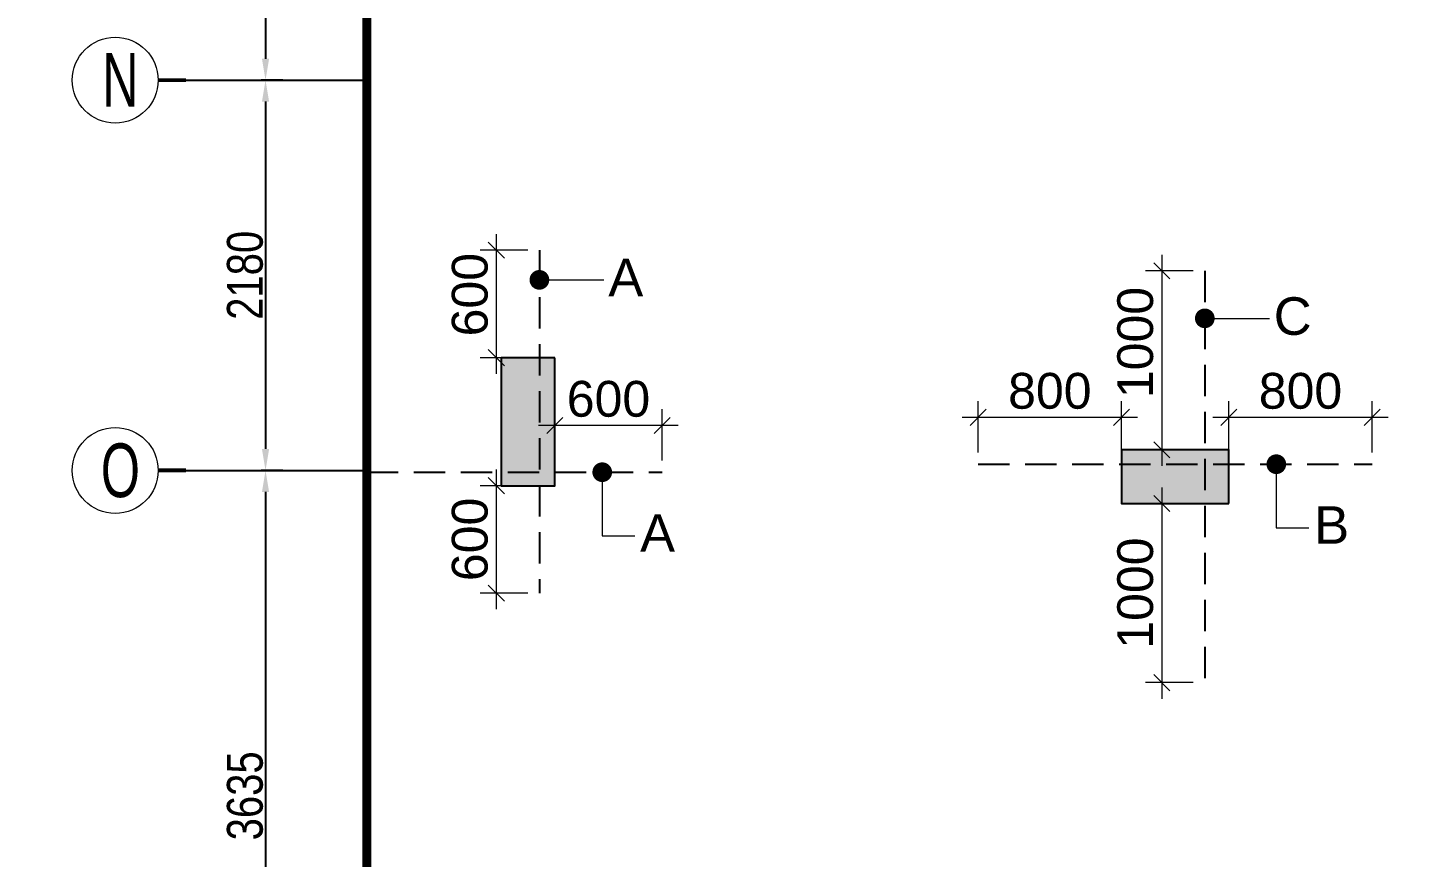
# Model space of a CAD drawing. Header units: millimetres. Extents: x 1123469 to 1883119, y -126924 to 196924.
# Drawn here: x 1460820 to 1468554, y 133464 to 138098 of the extents above; entities that cross this region are included whole.
import ezdxf
from ezdxf.enums import TextEntityAlignment as Align

# ---------------------------------------------------------------- set-up
doc = ezdxf.new("R2010")
doc.units = ezdxf.units.MM
doc.header["$LTSCALE"] = 500
doc.header["$MEASUREMENT"] = 0
doc.header["$PDMODE"] = 34
for name, pattern in [('CONTINOUS', [0]), ('HIDDEN', [0.375, 0.25, -0.125]), ('Site$0$CENTER2', [1.125, 0.75, -0.125, 0.125, -0.125])]:
    doc.linetypes.add(name, pattern=pattern)
doc.layers.get('Defpoints').update_dxf_attribs({"lineweight": 0})
for name, color, linetype, lineweight in [('ARWO', 1, 'Continuous', 18), ('CUT OUT', 1, 'Continuous', 13), ('FOOTING', 1, 'Continuous', 15), ('GRID NO.', 7, 'Continuous', 20), ('S - SUNK', 251, 'Continuous', 0), ('TOWER COL HATCH', 253, 'Continuous', 20)]:
    doc.layers.add(name, color=color, linetype=linetype, lineweight=lineweight)
for name, color, linetype in [('COL. DIM', 3, 'Continuous'), ('GRID', 7, 'Continuous'), ('GRID DIM', 7, 'Continuous'), ('reinf.', 4, 'Continuous'), ('TEXT 1', 1, 'Continuous'), ('TOWER AREA COLUMN.', 6, 'Continuous')]:
    doc.layers.add(name, color=color, linetype=linetype)
doc.styles.add('3mm', font='arial.ttf')
doc.styles.add('D50', font='arial.ttf', dxfattribs={"width": 0.8})
doc.dimstyles.new('INNER DIM', dxfattribs={"dimtxt": 200, "dimasz": 120, "dimexe": 25, "dimexo": 25, "dimgap": 12, "dimtad": 1, "dimdec": 0, "dimrnd": 5, "dimzin": 0, "dimdsep": 46, "dimtxsty": 'D50', "dimcen": 0.09, "dimdle": 25, "dimclrt": 6, "dimadec": 0, "dimazin": 0, "dimtfac": 1, "dimtdec": 0, "dimtofl": 0, "dimtmove": 1, "dimatfit": 3, "dimfxl": 75, "dimtolj": 1, "dimtzin": 0, "dimarcsym": 0})
doc.dimstyles.new('PARAMVEER', dxfattribs={"dimtxt": 200, "dimasz": 100, "dimexe": 0, "dimexo": 25, "dimgap": 10, "dimtad": 1, "dimdec": 0, "dimrnd": 5, "dimzin": 0, "dimdsep": 46, "dimtxsty": '3mm', "dimblk": 'OBLIQUE', "dimcen": 0.09, "dimdle": 75, "dimclrd": 1, "dimclre": 1, "dimclrt": 3, "dimadec": 0, "dimazin": 0, "dimtfac": 1, "dimtdec": 0, "dimtmove": 1, "dimatfit": 3, "dimfxl": 100, "dimtolj": 1, "dimtzin": 0, "dimlwd": 18, "dimlwe": 5, "dimarcsym": 0})
doc.dimstyles.new('PARAMVEER BEAM', dxfattribs={"dimtxt": 200, "dimasz": 100, "dimexe": 0, "dimexo": 0, "dimgap": 10, "dimtad": 1, "dimdec": 0, "dimzin": 0, "dimdsep": 46, "dimtxsty": '3mm', "dimblk": 'ARCHTICK', "dimcen": 0.09, "dimdle": 75, "dimclrd": 1, "dimclre": 1, "dimclrt": 3, "dimadec": 0, "dimazin": 0, "dimtfac": 1, "dimtdec": 0, "dimtmove": 1, "dimatfit": 3, "dimfxl": 100, "dimtolj": 1, "dimtzin": 0, "dimlwd": 18, "dimlwe": 5, "dimarcsym": 0})

# ---------------------------------------------------------------- blocks, each defined once
blk = doc.blocks.new('3tgra')
at = {"layer": 'TOWER COL HATCH'}
h = blk.add_hatch(color=253, dxfattribs=at)
h.dxf.hatch_style = 1
h.paths.add_polyline_path([(1365940.6, 73231.8), (1365640.6, 73231.8), (1365640.6, 72516.8), (1365940.6, 72516.8)])
h = blk.add_hatch(color=253, dxfattribs=at)
h.dxf.hatch_style = 1
h.paths.add_polyline_path([(1369705.6, 72416.8), (1369705.6, 72716.8), (1369105.6, 72716.8), (1369105.6, 72416.8)])
at = {"layer": 'TOWER AREA COLUMN.', "color": 4}
for points in [[(1365940.6, 73231.8), (1365640.6, 73231.8), (1365640.6, 72516.8), (1365940.6, 72516.8)], [(1369705.6, 72416.8), (1369705.6, 72716.8), (1369105.6, 72716.8), (1369105.6, 72416.8)]]:
    blk.add_lwpolyline(points, close=True, dxfattribs=at)
blk = doc.blocks.new('GRID MARK')
at = {"layer": 'GRID NO.', "const_width": 50}
blk.add_lwpolyline([(0, -541), (0, -891)], dxfattribs=at)
at = {"layer": 'GRID NO.'}
blk.add_circle((0, 0), 541, dxfattribs=at)
at = {"layer": 'GRID NO.', "style": 'D50', "width": 0.8}
blk.add_attdef('Y1', text='', height=500, dxfattribs=at).set_placement((-33, -267), align=Align.CENTER)
blk = doc.blocks.new('*D241')
at = {"layer": 'Defpoints', "color": 0, "linetype": 'Continuous', "transparency": 16777216}
for p in [(1462270.8, 139984.4), (1462148.6, 137804.5), (1462270.8, 137804.5)]:
    blk.add_point(p, dxfattribs=at)
at = {"layer": 'GRID DIM', "color": 0, "linetype": 'Continuous', "lineweight": -2, "transparency": 16777216}
for p, q in [((1462245.8, 139984.4), (1462123.6, 139984.4)), ((1462245.8, 137804.5), (1462123.6, 137804.5))]:
    blk.add_line(p, q, dxfattribs=at)
at = {"layer": 'GRID DIM', "linetype": 'Continuous', "lineweight": -2, "transparency": 16777216}
blk.add_line((1462148.6, 139864.4), (1462148.6, 137924.5), dxfattribs=at)
at = {"layer": 'GRID DIM', "linetype": 'Continuous', "transparency": 16777216}
for points in [[(1462128.6, 139864.4), (1462168.6, 139864.4), (1462148.6, 139984.4)], [(1462128.6, 137924.5), (1462168.6, 137924.5), (1462148.6, 137804.5)]]:
    blk.add_solid(points, dxfattribs=at)
at = {"layer": 'GRID DIM', "linetype": 'Continuous', "transparency": 16777216, "insert": (1462034.5, 138894.4), "char_height": 200, "attachment_point": 5, "rotation": 90, "style": 'D50'}
blk.add_mtext('\\A1;2180', dxfattribs=at)
blk = doc.blocks.new('*D242')
at = {"layer": 'Defpoints', "color": 0, "linetype": 'Continuous', "transparency": 16777216}
for p in [(1462270.8, 137804.5), (1462148.6, 135624.3), (1462270.8, 135624.3)]:
    blk.add_point(p, dxfattribs=at)
at = {"layer": 'GRID DIM', "color": 0, "linetype": 'Continuous', "lineweight": -2, "transparency": 16777216}
for p, q in [((1462245.8, 137804.5), (1462123.6, 137804.5)), ((1462245.8, 135624.3), (1462123.6, 135624.3))]:
    blk.add_line(p, q, dxfattribs=at)
at = {"layer": 'GRID DIM', "linetype": 'Continuous', "lineweight": -2, "transparency": 16777216}
blk.add_line((1462148.6, 137684.5), (1462148.6, 135744.3), dxfattribs=at)
at = {"layer": 'GRID DIM', "linetype": 'Continuous', "transparency": 16777216}
for points in [[(1462128.6, 137684.5), (1462168.6, 137684.5), (1462148.6, 137804.5)], [(1462128.6, 135744.3), (1462168.6, 135744.3), (1462148.6, 135624.3)]]:
    blk.add_solid(points, dxfattribs=at)
at = {"layer": 'GRID DIM', "linetype": 'Continuous', "transparency": 16777216, "insert": (1462034.5, 136714.4), "char_height": 200, "attachment_point": 5, "rotation": 90, "style": 'D50'}
blk.add_mtext('\\A1;2180', dxfattribs=at)
blk = doc.blocks.new('*D243')
at = {"layer": 'Defpoints', "color": 0, "linetype": 'Continuous', "transparency": 16777216}
for p in [(1462270.8, 135624.3), (1462148.6, 131989.3), (1462270.8, 131989.3)]:
    blk.add_point(p, dxfattribs=at)
at = {"layer": 'GRID DIM', "color": 0, "linetype": 'Continuous', "lineweight": -2, "transparency": 16777216}
for p, q in [((1462245.8, 135624.3), (1462123.6, 135624.3)), ((1462245.8, 131989.3), (1462123.6, 131989.3))]:
    blk.add_line(p, q, dxfattribs=at)
at = {"layer": 'GRID DIM', "linetype": 'Continuous', "lineweight": -2, "transparency": 16777216}
blk.add_line((1462148.6, 135504.3), (1462148.6, 132109.3), dxfattribs=at)
at = {"layer": 'GRID DIM', "linetype": 'Continuous', "transparency": 16777216}
for points in [[(1462128.6, 135504.3), (1462168.6, 135504.3), (1462148.6, 135624.3)], [(1462128.6, 132109.3), (1462168.6, 132109.3), (1462148.6, 131989.3)]]:
    blk.add_solid(points, dxfattribs=at)
at = {"layer": 'GRID DIM', "linetype": 'Continuous', "transparency": 16777216, "insert": (1462034.5, 133806.8), "char_height": 200, "attachment_point": 5, "rotation": 90, "style": 'D50'}
blk.add_mtext('\\A1;3635', dxfattribs=at)
blk = doc.blocks.new('_Oblique')
at = {"color": 0, "linetype": 'ByBlock', "lineweight": -2}
blk.add_line((-0.5, -0.5), (0.5, 0.5), dxfattribs=at)
blk = doc.blocks.new('*D410')
at = {"layer": 'COL. DIM', "color": 1, "lineweight": 18, "ltscale": 10, "transparency": 16777216}
blk.add_line((1463437.6, 135629.3), (1463437.6, 134849.3), dxfattribs=at)
at = {"layer": 'COL. DIM', "color": 1, "linetype": 'CONTINOUS', "lineweight": 5, "ltscale": 10, "transparency": 16777216}
for p, q in [((1463613.3, 135539.3), (1463347.6, 135539.3)), ((1463613.3, 134939.3), (1463347.6, 134939.3))]:
    blk.add_line(p, q, dxfattribs=at)
at = {"layer": 'Defpoints', "color": 0, "ltscale": 10, "transparency": 16777216}
for p in [(1463678.3, 135539.3), (1463437.6, 134939.3), (1463678.3, 134939.3)]:
    blk.add_point(p, dxfattribs=at)
at = {"layer": 'COL. DIM', "color": 1, "lineweight": 18, "ltscale": 10, "transparency": 16777216, "xscale": 90, "yscale": 90, "zscale": 90}
for p, rotation in [((1463437.6, 135539.3), 90), ((1463437.6, 134939.3), 270)]:
    blk.add_blockref('_Oblique', p, dxfattribs=dict(at, rotation=rotation))
at = {"layer": 'COL. DIM', "color": 3, "ltscale": 10, "transparency": 16777216, "insert": (1463290.5, 135239.3), "char_height": 200, "attachment_point": 5, "rotation": 90, "style": '3mm'}
blk.add_mtext('\\A1;600', dxfattribs=at)
blk = doc.blocks.new('_ArchTick')
at = {"color": 0, "linetype": 'ByBlock', "const_width": 0.15}
blk.add_lwpolyline([(-0.5, -0.5), (0.5, 0.5)], dxfattribs=at)
blk = doc.blocks.new('*D411')
at = {"layer": 'COL. DIM', "color": 1, "linetype": 'CONTINOUS', "lineweight": 5, "ltscale": 10, "transparency": 16777216}
for p, q in [((1463764.2, 135679.6), (1463764.2, 135966.1)), ((1464364.2, 135679.6), (1464364.2, 135966.1))]:
    blk.add_line(p, q, dxfattribs=at)
at = {"layer": 'COL. DIM', "color": 1, "lineweight": 18, "ltscale": 10, "transparency": 16777216}
blk.add_line((1464454.2, 135876.1), (1463674.2, 135876.1), dxfattribs=at)
at = {"layer": 'Defpoints', "color": 0, "ltscale": 10, "transparency": 16777216}
for p in [(1463764.2, 135876.1), (1463764.2, 135614.6), (1464364.2, 135614.6)]:
    blk.add_point(p, dxfattribs=at)
at = {"layer": 'COL. DIM', "color": 1, "lineweight": 18, "ltscale": 10, "transparency": 16777216, "xscale": 90, "yscale": 90, "zscale": 90, "rotation": 180}
blk.add_blockref('_Oblique', (1463764.2, 135876.1), dxfattribs=at)
at = {"layer": 'COL. DIM', "color": 1, "lineweight": 18, "ltscale": 10, "transparency": 16777216, "xscale": 90, "yscale": 90, "zscale": 90}
blk.add_blockref('_Oblique', (1464364.2, 135876.1), dxfattribs=at)
at = {"layer": 'COL. DIM', "color": 3, "ltscale": 10, "transparency": 16777216, "insert": (1464064.2, 136023.2), "char_height": 200, "attachment_point": 5, "style": '3mm'}
blk.add_mtext('\\A1;600', dxfattribs=at)
blk = doc.blocks.new('*D409')
at = {"layer": 'COL. DIM', "color": 1, "lineweight": 18, "ltscale": 10, "transparency": 16777216}
blk.add_line((1463437.6, 136944.3), (1463437.6, 136164.3), dxfattribs=at)
at = {"layer": 'COL. DIM', "color": 1, "linetype": 'CONTINOUS', "lineweight": 5, "ltscale": 10, "transparency": 16777216}
for p, q in [((1463613.3, 136854.3), (1463347.6, 136854.3)), ((1463613.3, 136254.3), (1463347.6, 136254.3))]:
    blk.add_line(p, q, dxfattribs=at)
at = {"layer": 'Defpoints', "color": 0, "ltscale": 10, "transparency": 16777216}
for p in [(1463678.3, 136854.3), (1463437.6, 136254.3), (1463678.3, 136254.3)]:
    blk.add_point(p, dxfattribs=at)
at = {"layer": 'COL. DIM', "color": 1, "lineweight": 18, "ltscale": 10, "transparency": 16777216, "xscale": 90, "yscale": 90, "zscale": 90}
for p, rotation in [((1463437.6, 136854.3), 90), ((1463437.6, 136254.3), 270)]:
    blk.add_blockref('_Oblique', p, dxfattribs=dict(at, rotation=rotation))
at = {"layer": 'COL. DIM', "color": 3, "ltscale": 10, "transparency": 16777216, "insert": (1463290.5, 136606.2), "char_height": 200, "attachment_point": 5, "rotation": 90, "style": '3mm'}
blk.add_mtext('\\A1;600', dxfattribs=at)
blk = doc.blocks.new('*D412')
at = {"layer": 'COL. DIM', "color": 1, "lineweight": 18, "ltscale": 10, "transparency": 16777216}
blk.add_line((1467154.4, 135529.3), (1467154.4, 134349.3), dxfattribs=at)
at = {"layer": 'COL. DIM', "color": 1, "linetype": 'CONTINOUS', "lineweight": 5, "ltscale": 10, "transparency": 16777216}
for p, q in [((1467330, 135439.3), (1467064.4, 135439.3)), ((1467330, 134439.3), (1467064.4, 134439.3))]:
    blk.add_line(p, q, dxfattribs=at)
at = {"layer": 'Defpoints', "color": 0, "ltscale": 10, "transparency": 16777216}
for p in [(1467395, 135439.3), (1467154.4, 134439.3), (1467395, 134439.3)]:
    blk.add_point(p, dxfattribs=at)
at = {"layer": 'COL. DIM', "color": 1, "lineweight": 18, "ltscale": 10, "transparency": 16777216, "xscale": 90, "yscale": 90, "zscale": 90}
for p, rotation in [((1467154.4, 135439.3), 90), ((1467154.4, 134439.3), 270)]:
    blk.add_blockref('_Oblique', p, dxfattribs=dict(at, rotation=rotation))
at = {"layer": 'COL. DIM', "color": 3, "ltscale": 10, "transparency": 16777216, "insert": (1467007.2, 134939.3), "char_height": 200, "attachment_point": 5, "rotation": 90, "style": '3mm'}
blk.add_mtext('\\A1;1000', dxfattribs=at)
blk = doc.blocks.new('*D413')
at = {"layer": 'COL. DIM', "color": 1, "linetype": 'CONTINOUS', "lineweight": 5, "ltscale": 10, "transparency": 16777216}
for p, q in [((1467529.3, 135724.3), (1467529.3, 136010.8)), ((1468329.3, 135724.3), (1468329.3, 136010.8))]:
    blk.add_line(p, q, dxfattribs=at)
at = {"layer": 'COL. DIM', "color": 1, "lineweight": 18, "ltscale": 10, "transparency": 16777216}
blk.add_line((1468419.3, 135920.8), (1467439.3, 135920.8), dxfattribs=at)
at = {"layer": 'Defpoints', "color": 0, "ltscale": 10, "transparency": 16777216}
for p in [(1467529.3, 135920.8), (1467529.3, 135659.3), (1468329.3, 135659.3)]:
    blk.add_point(p, dxfattribs=at)
at = {"layer": 'COL. DIM', "color": 1, "lineweight": 18, "ltscale": 10, "transparency": 16777216, "xscale": 90, "yscale": 90, "zscale": 90, "rotation": 180}
blk.add_blockref('_Oblique', (1467529.3, 135920.8), dxfattribs=at)
at = {"layer": 'COL. DIM', "color": 1, "lineweight": 18, "ltscale": 10, "transparency": 16777216, "xscale": 90, "yscale": 90, "zscale": 90}
blk.add_blockref('_Oblique', (1468329.3, 135920.8), dxfattribs=at)
at = {"layer": 'COL. DIM', "color": 3, "ltscale": 10, "transparency": 16777216, "insert": (1467929.3, 136067.9), "char_height": 200, "attachment_point": 5, "style": '3mm'}
blk.add_mtext('\\A1;800', dxfattribs=at)
blk = doc.blocks.new('*D414')
at = {"layer": 'COL. DIM', "color": 1, "lineweight": 18, "ltscale": 10, "transparency": 16777216}
blk.add_line((1467154.4, 136829.3), (1467154.4, 135649.3), dxfattribs=at)
at = {"layer": 'COL. DIM', "color": 1, "linetype": 'CONTINOUS', "lineweight": 5, "ltscale": 10, "transparency": 16777216}
for p, q in [((1467330, 136739.3), (1467064.4, 136739.3)), ((1467330, 135739.3), (1467064.4, 135739.3))]:
    blk.add_line(p, q, dxfattribs=at)
at = {"layer": 'Defpoints', "color": 0, "ltscale": 10, "transparency": 16777216}
for p in [(1467395, 136739.3), (1467154.4, 135739.3), (1467395, 135739.3)]:
    blk.add_point(p, dxfattribs=at)
at = {"layer": 'COL. DIM', "color": 1, "lineweight": 18, "ltscale": 10, "transparency": 16777216, "xscale": 90, "yscale": 90, "zscale": 90}
for p, rotation in [((1467154.4, 136739.3), 90), ((1467154.4, 135739.3), 270)]:
    blk.add_blockref('_Oblique', p, dxfattribs=dict(at, rotation=rotation))
at = {"layer": 'COL. DIM', "color": 3, "ltscale": 10, "transparency": 16777216, "insert": (1467007.2, 136339), "char_height": 200, "attachment_point": 5, "rotation": 90, "style": '3mm'}
blk.add_mtext('\\A1;1000', dxfattribs=at)
blk = doc.blocks.new('*D415')
at = {"layer": 'COL. DIM', "color": 1, "linetype": 'CONTINOUS', "lineweight": 5, "ltscale": 10, "transparency": 16777216}
for p, q in [((1466129.3, 135724.3), (1466129.3, 136010.8)), ((1466929.3, 135724.3), (1466929.3, 136010.8))]:
    blk.add_line(p, q, dxfattribs=at)
at = {"layer": 'COL. DIM', "color": 1, "lineweight": 18, "ltscale": 10, "transparency": 16777216}
blk.add_line((1467019.3, 135920.8), (1466039.3, 135920.8), dxfattribs=at)
at = {"layer": 'Defpoints', "color": 0, "ltscale": 10, "transparency": 16777216}
for p in [(1466129.3, 135920.8), (1466129.3, 135659.3), (1466929.3, 135659.3)]:
    blk.add_point(p, dxfattribs=at)
at = {"layer": 'COL. DIM', "color": 1, "lineweight": 18, "ltscale": 10, "transparency": 16777216, "xscale": 90, "yscale": 90, "zscale": 90, "rotation": 180}
blk.add_blockref('_Oblique', (1466129.3, 135920.8), dxfattribs=at)
at = {"layer": 'COL. DIM', "color": 1, "lineweight": 18, "ltscale": 10, "transparency": 16777216, "xscale": 90, "yscale": 90, "zscale": 90}
blk.add_blockref('_Oblique', (1466929.3, 135920.8), dxfattribs=at)
at = {"layer": 'COL. DIM', "color": 3, "ltscale": 10, "transparency": 16777216, "insert": (1466529.3, 136067.9), "char_height": 200, "attachment_point": 5, "style": '3mm'}
blk.add_mtext('\\A1;800', dxfattribs=at)
blk = doc.blocks.new('*D2624')
at = {"layer": 'COL. DIM', "color": 1, "linetype": 'CONTINOUS', "lineweight": 5, "ltscale": 10, "transparency": 16777216}
for p, q in [((1726903.3, 142855.3), (1726903.3, 142349.5)), ((1727203.3, 141672.5), (1727203.3, 142529.5))]:
    blk.add_line(p, q, dxfattribs=at)
at = {"layer": 'COL. DIM', "color": 1, "lineweight": 18, "ltscale": 10, "transparency": 16777216}
blk.add_line((1726813.3, 142439.5), (1727293.3, 142439.5), dxfattribs=at)
at = {"layer": 'Defpoints', "color": 0, "ltscale": 10, "transparency": 16777216}
for p in [(1726903.3, 142920.3), (1727203.3, 142439.5), (1727203.3, 141607.5), (1405055.6, 139394.2), (1364890.6, 126979.3), (1364890.6, 124332.9)]:
    blk.add_point(p, dxfattribs=at)
at = {"layer": 'S - SUNK', "color": 1, "lineweight": 18, "ltscale": 10, "transparency": 16777216}
blk.add_line((1405130.6, 124332.9), (1364815.6, 124332.9), dxfattribs=at)
at = {"layer": 'S - SUNK', "color": 1, "lineweight": 5, "ltscale": 10, "transparency": 16777216}
for p, q in [((1364890.6, 124333.1), (1364890.6, 124332.9)), ((1405055.6, 124333.1), (1405055.6, 124332.9))]:
    blk.add_line(p, q, dxfattribs=at)
at = {"layer": 'COL. DIM', "color": 1, "lineweight": 18, "ltscale": 10, "transparency": 16777216, "xscale": 90, "yscale": 90, "zscale": 90, "rotation": 180}
blk.add_blockref('_Oblique', (1726903.3, 142439.5), dxfattribs=at)
at = {"layer": 'COL. DIM', "color": 1, "lineweight": 18, "ltscale": 10, "transparency": 16777216, "xscale": 90, "yscale": 90, "zscale": 90}
blk.add_blockref('_Oblique', (1727203.3, 142439.5), dxfattribs=at)
at = {"layer": 'S - SUNK', "color": 1, "lineweight": 18, "ltscale": 10, "transparency": 16777216, "xscale": 100, "yscale": 100, "zscale": 100, "rotation": 180}
blk.add_blockref('_Oblique', (1364890.6, 124332.9), dxfattribs=at)
at = {"layer": 'S - SUNK', "color": 1, "lineweight": 18, "ltscale": 10, "transparency": 16777216, "xscale": 100, "yscale": 100, "zscale": 100}
blk.add_blockref('_Oblique', (1405055.6, 124332.9), dxfattribs=at)
at = {"layer": 'COL. DIM', "color": 3, "ltscale": 10, "transparency": 16777216, "insert": (1727053.3, 142586.6), "char_height": 200, "attachment_point": 5, "style": '3mm'}
blk.add_mtext('\\A1;300', dxfattribs=at)
at = {"layer": 'S - SUNK', "color": 3, "ltscale": 10, "transparency": 16777216, "insert": (1384973.1, 124445), "char_height": 200, "attachment_point": 5, "style": '3mm'}
blk.add_mtext('\\A1;40165', dxfattribs=at)
blk = doc.blocks.new('*D2625')
at = {"layer": 'COL. DIM', "color": 1, "lineweight": 18, "ltscale": 10, "transparency": 16777216}
blk.add_line((1725455.6, 141997.5), (1725455.6, 141517.5), dxfattribs=at)
at = {"layer": 'COL. DIM', "color": 1, "linetype": 'CONTINOUS', "lineweight": 5, "ltscale": 10, "transparency": 16777216}
for p, q in [((1725012.2, 141907.5), (1725545.6, 141907.5)), ((1724393.3, 141607.5), (1725545.6, 141607.5))]:
    blk.add_line(p, q, dxfattribs=at)
at = {"layer": 'Defpoints', "color": 0, "ltscale": 10, "transparency": 16777216}
for p in [(1358872.1, 158914.1), (1431760.6, 158914.1), (1724947.2, 141907.5), (1724328.3, 141607.5), (1725455.6, 141607.5), (1442850.6, 126979.3)]:
    blk.add_point(p, dxfattribs=at)
at = {"layer": 'S - SUNK', "color": 1, "lineweight": 18, "ltscale": 10, "transparency": 16777216}
blk.add_line((1358872.1, 126904.3), (1358872.1, 158989.1), dxfattribs=at)
at = {"layer": 'S - SUNK', "color": 1, "lineweight": 5, "ltscale": 10, "transparency": 16777216}
for p, q in [((1358872.3, 158914.1), (1358872.1, 158914.1)), ((1358872.3, 126979.3), (1358872.1, 126979.3))]:
    blk.add_line(p, q, dxfattribs=at)
at = {"layer": 'COL. DIM', "color": 1, "lineweight": 18, "ltscale": 10, "transparency": 16777216, "xscale": 90, "yscale": 90, "zscale": 90}
for p, rotation in [((1725455.6, 141907.5), 90), ((1725455.6, 141607.5), 270)]:
    blk.add_blockref('_Oblique', p, dxfattribs=dict(at, rotation=rotation))
at = {"layer": 'S - SUNK', "color": 1, "lineweight": 18, "ltscale": 10, "transparency": 16777216, "xscale": 100, "yscale": 100, "zscale": 100}
for p, rotation in [((1358872.1, 158914.1), 90), ((1358872.1, 126979.3), 270)]:
    blk.add_blockref('_Oblique', p, dxfattribs=dict(at, rotation=rotation))
at = {"layer": 'COL. DIM', "color": 3, "ltscale": 10, "transparency": 16777216, "insert": (1725308.4, 141757.5), "char_height": 200, "attachment_point": 5, "rotation": 90, "style": '3mm'}
blk.add_mtext('\\A1;300', dxfattribs=at)
at = {"layer": 'S - SUNK', "color": 3, "ltscale": 10, "transparency": 16777216, "insert": (1358759.9, 142946.7), "char_height": 200, "attachment_point": 5, "rotation": 90, "style": '3mm'}
blk.add_mtext('\\A1;31935', dxfattribs=at)
blk = doc.blocks.new('*D3556')
at = {"layer": 'COL. DIM', "color": 1, "lineweight": 18, "ltscale": 10, "transparency": 16777216}
blk.add_line((1817173.9, 134747.8), (1817173.9, 133597.8), dxfattribs=at)
at = {"layer": 'COL. DIM', "color": 1, "linetype": 'CONTINOUS', "lineweight": 5, "ltscale": 10, "transparency": 16777216}
for p, q in [((1817863.7, 134657.8), (1817083.9, 134657.8)), ((1816402.2, 133687.8), (1817263.9, 133687.8))]:
    blk.add_line(p, q, dxfattribs=at)
at = {"layer": 'Defpoints', "color": 0, "ltscale": 10, "transparency": 16777216}
for p in [(1417087.7, 156599.2), (1417240.6, 156599.2), (1417240.6, 155194.2), (1817928.7, 134657.8), (1816337.2, 133687.8), (1817173.9, 133687.8)]:
    blk.add_point(p, dxfattribs=at)
at = {"layer": 'S - SUNK', "color": 1, "lineweight": 18, "ltscale": 10, "transparency": 16777216}
blk.add_line((1417087.7, 155119.2), (1417087.7, 156674.2), dxfattribs=at)
at = {"layer": 'S - SUNK', "color": 1, "lineweight": 5, "ltscale": 10, "transparency": 16777216}
for p, q in [((1417087.8, 156599.2), (1417087.7, 156599.2)), ((1417087.8, 155194.2), (1417087.7, 155194.2))]:
    blk.add_line(p, q, dxfattribs=at)
at = {"layer": 'COL. DIM', "color": 1, "lineweight": 18, "ltscale": 10, "transparency": 16777216, "xscale": 90, "yscale": 90, "zscale": 90}
for p, rotation in [((1817173.9, 134657.8), 90), ((1817173.9, 133687.8), 270)]:
    blk.add_blockref('_Oblique', p, dxfattribs=dict(at, rotation=rotation))
at = {"layer": 'S - SUNK', "color": 1, "lineweight": 18, "ltscale": 10, "transparency": 16777216, "xscale": 100, "yscale": 100, "zscale": 100}
for p, rotation in [((1417087.7, 156599.2), 90), ((1417087.7, 155194.2), 270)]:
    blk.add_blockref('_Oblique', p, dxfattribs=dict(at, rotation=rotation))
at = {"layer": 'COL. DIM', "color": 3, "ltscale": 10, "transparency": 16777216, "insert": (1817026.8, 134172.8), "char_height": 200, "attachment_point": 5, "rotation": 90, "style": '3mm'}
blk.add_mtext('\\A1;970', dxfattribs=at)
at = {"layer": 'S - SUNK', "color": 3, "ltscale": 10, "transparency": 16777216, "insert": (1416975.6, 155896.7), "char_height": 200, "attachment_point": 5, "rotation": 90, "style": '3mm'}
blk.add_mtext('\\A1;1405', dxfattribs=at)

msp = doc.modelspace()

# ---------------------------------------------------------------- linework, layer by layer
at = {"layer": 'FOOTING', "color": 3, "ltscale": 10, "const_width": 50}
msp.add_lwpolyline([(1514784.2, 139394.2), (1488604.2, 139394.2), (1488604.2, 126979.3), (1480049.2, 126979.3), (1480049.2, 126464.3), (1471269.2, 126464.3), (1471269.2, 126979.3), (1462714.2, 126979.3), (1462714.2, 148629.4), (1473804.2, 148629.4), (1473804.2, 158914.1), (1482679.2, 158914.1), (1482679.2, 157414.1), (1486629.2, 157414.1), (1486629.2, 156599.2), (1488324.2, 156599.2), (1488324.2, 155194.2), (1515064.2, 155194.2)], dxfattribs=at)
at = {"layer": 'GRID', "color": 16, "linetype": 'Site$0$CENTER2', "ltscale": 3}
for points in [[(1461704.5, 137804.5), (1462714.2, 137804.5)], [(1461704.5, 135624.3), (1462714.2, 135624.3)]]:
    msp.add_lwpolyline(points, dxfattribs=at)
at = {"layer": 'reinf.', "color": 4, "linetype": 'HIDDEN', "ltscale": 1.4}
for p, q in [((1463678.3, 136854.3), (1463678.3, 134939.3)), ((1467395, 136739.3), (1467395, 134439.3)), ((1466129.3, 135659.3), (1468329.3, 135659.3)), ((1462714.2, 135614.6), (1464364.2, 135614.6))]:
    msp.add_line(p, q, dxfattribs=at)

# ---------------------------------------------------------------- block references
at = {"layer": 'CUT OUT', "color": 4}
msp.add_blockref('3tgra', (97823.6, 63022.5), dxfattribs=at)
at = {"layer": 'GRID NO.'}
ref = msp.add_blockref('GRID MARK', (1461309.2, 137804.5), dxfattribs=dict(at, xscale=0.443520000003279, yscale=0.443520000003279, zscale=0.443520000003279, rotation=90))
ref.add_attrib('Y1', 'N', dxfattribs={"height": 300, "style": 'D50', "width": 0.669886}).set_placement((1461338.2, 137805.5), align=Align.MIDDLE_CENTER)
ref = msp.add_blockref('GRID MARK', (1461309.2, 135624.3), dxfattribs=dict(at, xscale=0.443520000003279, yscale=0.443520000003279, zscale=0.443520000003279, rotation=90))
ref.add_attrib('Y1', 'O', dxfattribs={"height": 300, "style": 'D50', "width": 0.669886}).set_placement((1461338.2, 135625.3), align=Align.MIDDLE_CENTER)

# ---------------------------------------------------------------- texts
at = {"layer": 'TEXT 1', "color": 2, "linetype": 'ByBlock', "style": '3mm'}
for s, p in [('A', (1464063.2, 136596.7, -0.1)), ('C', (1467779.9, 136381.7, -0.1)), ('B', (1468005.6, 135214.6, -0.1)), ('A', (1464240.6, 135170, -0.1))]:
    msp.add_text(s, height=210, dxfattribs=at).set_placement(p)

# ---------------------------------------------------------------- dimensions: what is measured, and where the dimension line sits
at = {"layer": 'COL. DIM', "color": 6, "ltscale": 10}
for base, p1, p2, picture, middle in [((1725455.6, 141607.5), (1724947.2, 141907.5), (1724328.3, 141607.5), '*D2625', (1725455.6, 141757.5)), ((1463437.6, 136254.3), (1463678.3, 136854.3), (1463678.3, 136254.3), '*D409', (1463437.6, 136606.2)), ((1467154.4, 135739.3), (1467395, 136739.3), (1467395, 135739.3), '*D414', (1467154.4, 136339))]:
    dim = msp.add_linear_dim(base=base, p1=p1, p2=p2, angle=90, dimstyle='PARAMVEER', override={"dimasz": 90, "dimexe": 90, "dimexo": 65, "dimgap": 45, "dimpost": '\\X', "dimdle": 90, "dimfxl": 0.18, "dimarcsym": 1}, dxfattribs=at)
    dim.commit()
    dim.dimension.update_dxf_attribs({"geometry": picture, "text_midpoint": middle, "dimtype": 160})
for base, p1, p2, angle, picture, middle in [((1817173.9, 133687.8), (1817928.7, 134657.8), (1816337.2, 133687.8), 90, '*D3556', (1817026.8, 134172.8)), ((1466129.3, 135920.8), (1466929.3, 135659.3), (1466129.3, 135659.3), 180, '*D415', (1466529.3, 136067.9)), ((1467529.3, 135920.8), (1468329.3, 135659.3), (1467529.3, 135659.3), 180, '*D413', (1467929.3, 136067.9)), ((1463764.2, 135876.1), (1464364.2, 135614.6), (1463764.2, 135614.6), 180, '*D411', (1464064.2, 136023.2)), ((1463437.6, 134939.3), (1463678.3, 135539.3), (1463678.3, 134939.3), 90, '*D410', (1463290.5, 135239.3)), ((1467154.4, 134439.3), (1467395, 135439.3), (1467395, 134439.3), 90, '*D412', (1467007.2, 134939.3))]:
    dim = msp.add_linear_dim(base=base, p1=p1, p2=p2, angle=angle, dimstyle='PARAMVEER', override={"dimasz": 90, "dimexe": 90, "dimexo": 65, "dimgap": 45, "dimpost": '\\X', "dimdle": 90, "dimfxl": 0.18, "dimarcsym": 1}, dxfattribs=at)
    dim.commit()
    dim.dimension.update_dxf_attribs({"geometry": picture, "text_midpoint": middle})
dim = msp.add_linear_dim(base=(1727203.3, 142439.5), p1=(1726903.3, 142920.3), p2=(1727203.3, 141607.5), dimstyle='PARAMVEER', override={"dimasz": 90, "dimexe": 90, "dimexo": 65, "dimgap": 45, "dimpost": '\\X', "dimdle": 90, "dimfxl": 0.18, "dimarcsym": 1}, dxfattribs=at)
dim.commit()
dim.dimension.update_dxf_attribs({"geometry": '*D2624', "text_midpoint": (1727053.3, 142439.5), "dimtype": 160})
at = {"layer": 'GRID DIM', "color": 0, "linetype": 'Continuous'}
for base, p1, p2, picture, middle in [((1462148.6, 137804.5), (1462270.8, 139984.4), (1462270.8, 137804.5), '*D241', (1462034.5, 138894.4)), ((1462148.6, 135624.3), (1462270.8, 137804.5), (1462270.8, 135624.3), '*D242', (1462034.5, 136714.4)), ((1462148.6, 131989.3), (1462270.8, 135624.3), (1462270.8, 131989.3), '*D243', (1462034.5, 133806.8))]:
    dim = msp.add_linear_dim(base=base, p1=p1, p2=p2, angle=90, dimstyle='INNER DIM', override={"dimclrd": 256, "dimclrt": 256}, dxfattribs=at)
    dim.commit()
    dim.dimension.update_dxf_attribs({"geometry": picture, "text_midpoint": middle})
at = {"layer": 'S - SUNK', "color": 4, "ltscale": 10}
for base, p1, p2, picture, middle in [((1358872.1, 158914.1), (1442850.6, 126979.3), (1431760.6, 158914.1), '*D2625', (1358759.9, 142946.7)), ((1417087.7, 156599.2), (1417240.6, 155194.2), (1417240.6, 156599.2), '*D3556', (1416975.6, 155896.7))]:
    dim = msp.add_linear_dim(base=base, p1=p1, p2=p2, angle=90, dimstyle='PARAMVEER', override={"dimpost": '\\X', "dimfxl": 0.15, "dimfxlon": 1, "dimarcsym": 1}, dxfattribs=at)
    dim.commit()
    dim.dimension.update_dxf_attribs({"geometry": picture, "text_midpoint": middle})
dim = msp.add_linear_dim(base=(1364890.6, 124332.9), p1=(1405055.6, 139394.2), p2=(1364890.6, 126979.3), dimstyle='PARAMVEER', override={"dimpost": '\\X', "dimfxl": 0.15, "dimfxlon": 1, "dimarcsym": 1}, dxfattribs=at)
dim.commit()
dim.dimension.update_dxf_attribs({"geometry": '*D2624', "text_midpoint": (1384973.1, 124445)})

# ---------------------------------------------------------------- leaders
at = {"layer": 'ARWO', "color": 1}
for points in [[(1463678.3, 136689), (1464038.7, 136689)], [(1467395, 136474), (1467755.5, 136474)], [(1464029.4, 135614.6), (1464029.4, 135259.8), (1464211.8, 135259.8)], [(1467794.4, 135659.3), (1467794.4, 135304.5), (1467976.8, 135304.5)]]:
    msp.add_leader(points, dimstyle='PARAMVEER BEAM', override={"dimasz": 110, "dimtad": 0, "dimldrblk": 'Dot', "dimfxl": 0, "dimarcsym": 1}, dxfattribs=at)

doc.saveas('drawing.dxf')
